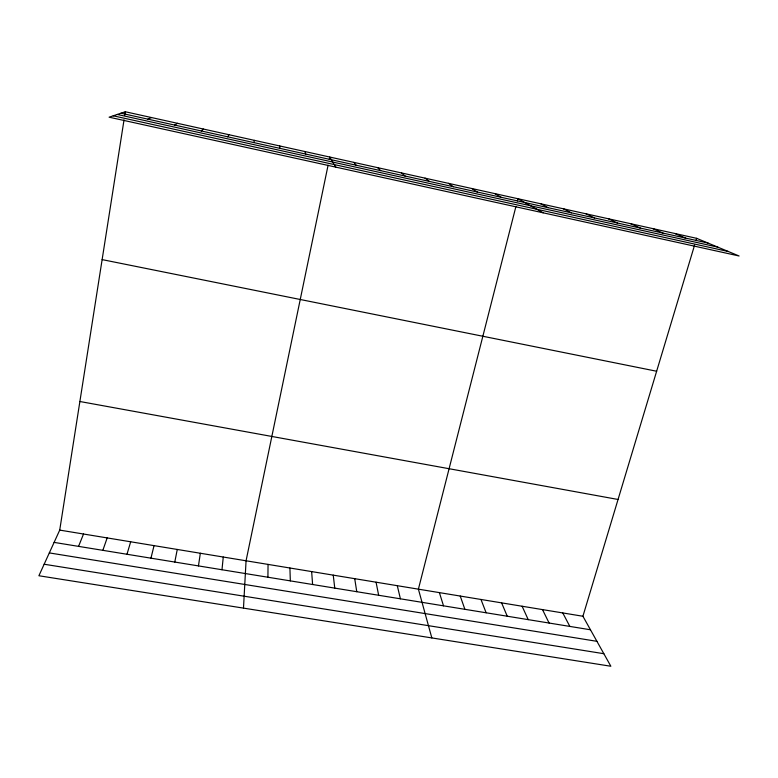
<?xml version="1.0" encoding="UTF-8"?>
<svg xmlns="http://www.w3.org/2000/svg" width="778" height="778" viewBox="0 0 778 778"><rect width="100%" height="100%" fill="white"/><g stroke="black" fill="none" stroke-linecap="round" stroke-linejoin="round"><path stroke-width="1.17" d="M267.914 577.227L268.05 564.4M243.485 608.114L246.062 560.782L328.092 165.189M221.983 569.749L223.267 557.029M198.458 565.917L200.335 553.255M694.579 245.148L582.917 616.254L610.856 666.25L38.9 575.749L59.721 530.1L124.042 119.822M124.772 115.212L125.307 111.75L696.631 238.321L739.1 255.991L109.124 117.186L125.307 111.75M174.787 562.056L177.267 549.453M329.298 159.373L329.775 157.049L335.775 167.124M253.871 142.598L254.416 140.351M150.951 558.176L154.044 545.631M515.902 206.578L418.399 589.16L431.829 637.921M517.331 200.967L517.905 198.721L543.141 212.812M126.979 554.267L130.685 541.78M695.95 240.597L696.631 238.321M102.842 550.338L107.179 537.909M78.559 546.38L83.528 534.019M227.672 136.802L228.946 134.711M201.288 130.967L203.311 129.031M174.71 125.083L177.491 123.313M147.946 119.16L151.486 117.546M44.151 564.235L603.854 653.705M49.315 552.915L596.93 641.325M54.11 542.392L590.483 629.781M59.721 530.1L582.917 616.254M79.881 401.506L618.053 499.476M102.132 259.609L656.642 371.242M113.238 115.805L728.373 251.527M120.989 113.199L708.048 243.067M117.264 114.454L717.831 247.141M674.779 233.478L685.642 238.117M652.791 228.606L663.099 233.128M630.666 223.704L640.401 228.1M608.396 218.774L617.557 223.053M585.99 213.804L594.567 217.966M563.437 208.805L571.422 212.841M540.749 203.778L548.12 207.687M494.915 193.634L501.071 197.281M471.779 188.509L477.313 192.03M448.498 183.345L453.399 186.739M425.06 178.152L429.32 181.41M401.477 172.93L405.085 176.052M377.729 167.669L380.685 170.654M353.834 162.378L356.12 165.218M562.766 612.938L569.856 626.426M542.49 609.592L549.103 623.042M522.106 606.237L528.233 619.648M501.606 602.862L507.246 616.225M480.979 599.468L486.133 612.782M304.83 151.516L305.725 154.073M460.236 596.055L464.884 609.32M439.376 592.612L443.518 605.838M397.295 585.688L400.407 598.817M376.066 582.187L378.653 595.277M354.719 578.676L356.771 591.708M333.247 575.136L334.764 588.119M279.71 145.953L279.895 148.355M311.638 571.577L312.61 584.511M289.912 567.998L290.33 580.884"/></g></svg>
